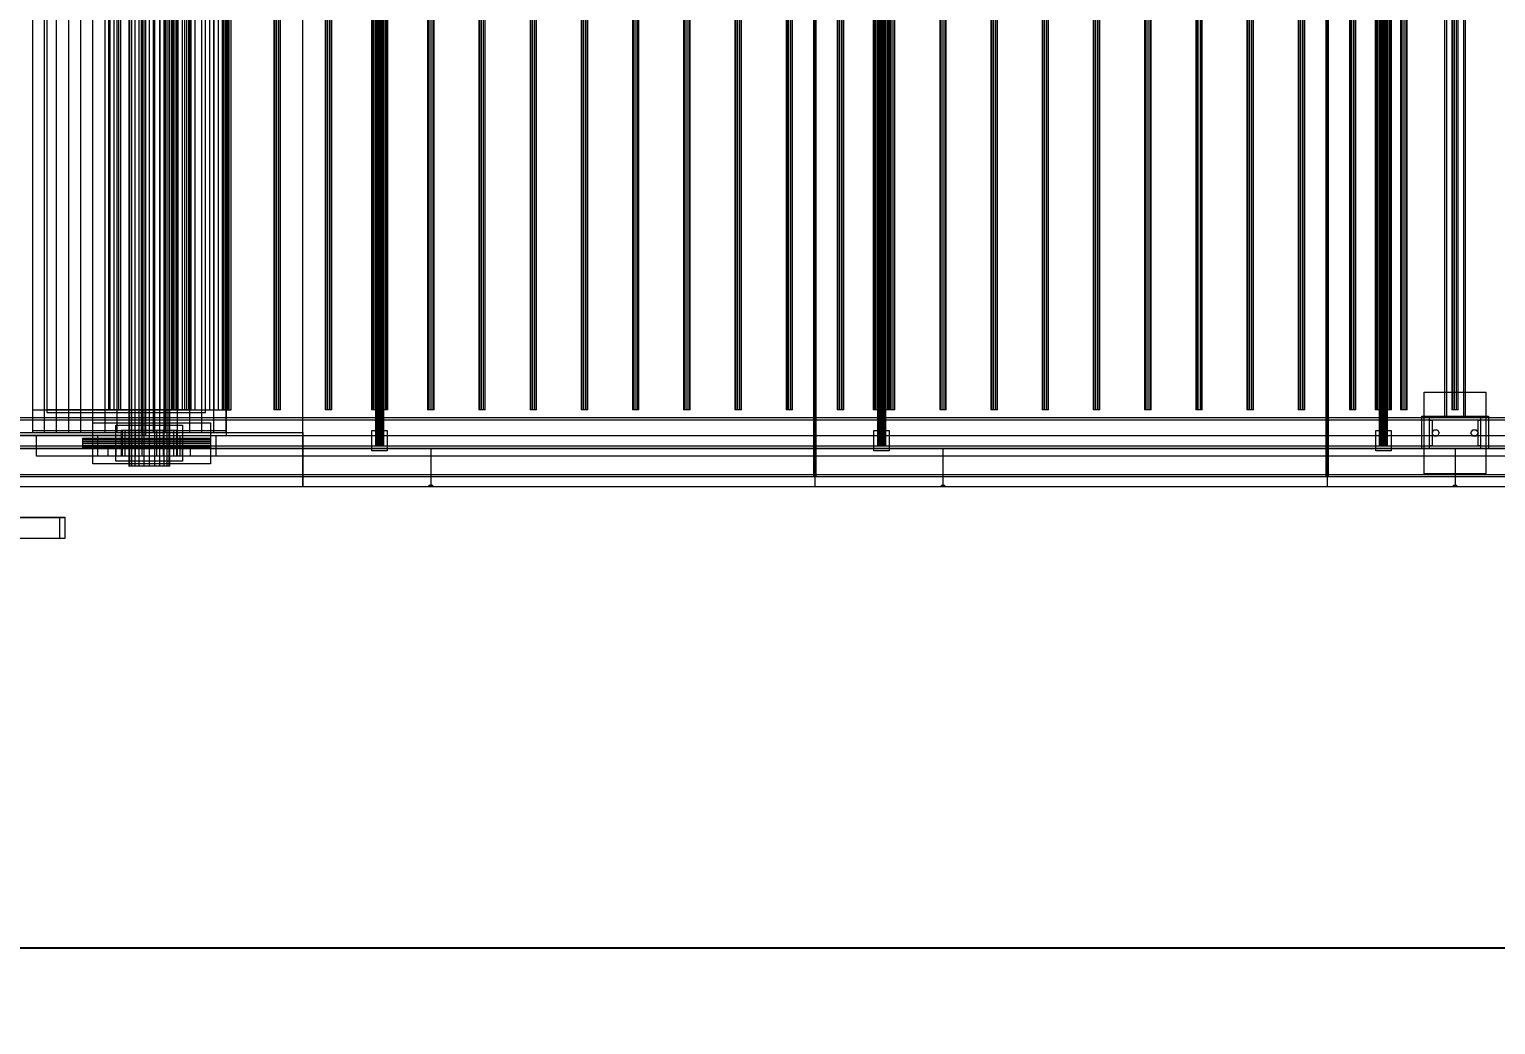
# Model space of a CAD drawing. Header units: millimetres. Extents: x -1970 to 59977, y -65068 to 6837.
# Drawn here: x 39055 to 41919, y -20450 to -18507 of the extents above; entities that cross this region are included whole.
import ezdxf

# ---------------------------------------------------------------- set-up
doc = ezdxf.new("R2010")
doc.units = ezdxf.units.MM
for name, color, linetype, lineweight in [('COTAS_O', 1, 'Continuous', 0), ('superior_C03', 7, 'Continuous', 0), ('superior_C03-dry', 7, 'Continuous', 0), ('superior_secador', 7, 'Continuous', 0)]:
    doc.layers.add(name, color=color, linetype=linetype, lineweight=lineweight)
doc.dimstyles.new('R19_100', dxfattribs={"dimtxt": 250, "dimasz": 150, "dimexe": 150, "dimexo": 80, "dimgap": 100, "dimtad": 1, "dimtih": 1, "dimtoh": 1, "dimdsep": 46, "dimcen": 0.09, "dimadec": 0, "dimazin": 0, "dimtfac": 1, "dimtdec": 4, "dimtofl": 0, "dimtmove": 0, "dimatfit": 3, "dimfxl": 1, "dimtolj": 1, "dimtzin": 0, "dimarcsym": 0})

# ---------------------------------------------------------------- blocks, each defined once
blk = doc.blocks.new('*D35')
at = {"layer": 'COTAS_O', "color": 0, "lineweight": -2, "transparency": 16777216}
for p, q in [((38839.3, -19480), (38839.3, -20450)), ((58839.3, -19480), (58839.3, -20450)), ((38989.3, -20300), (58689.3, -20300))]:
    blk.add_line(p, q, dxfattribs=at)
at = {"layer": 'COTAS_O', "color": 0, "transparency": 16777216}
for points in [[(38989.3, -20275), (38989.3, -20325), (38839.3, -20300)], [(58689.3, -20275), (58689.3, -20325), (58839.3, -20300)]]:
    blk.add_solid(points, dxfattribs=at)
at = {"layer": 'Defpoints', "color": 0, "transparency": 16777216}
for p in [(38839.3, -19400), (58839.3, -19400), (58839.3, -20300)]:
    blk.add_point(p, dxfattribs=at)

msp = doc.modelspace()

# ---------------------------------------------------------------- linework, layer by layer
at = {"layer": 'superior_C03'}
for p, q in [((39276.26, -19300), (39276.26, -16700)), ((39281.875, -16700), (39281.875, -19300)), ((38730.564, -19300), (39276.26, -19300)), ((39281.875, -19300), (38736.179, -19300)), ((39281.875, -19300), (39276.26, -19300)), ((39113.953, -19460), (39016.507, -19460)), ((39027.736, -19460), (39125.182, -19460)), ((39113.953, -19460), (39113.953, -19500)), ((39125.182, -19460), (39113.953, -19460)), ((39125.182, -19500), (39125.182, -19460)), ((39016.507, -19500), (39113.953, -19500)), ((39027.736, -19500), (39125.182, -19500)), ((39113.953, -19500), (39125.182, -19500))]:
    msp.add_line(p, q, dxfattribs=at)
at = {"layer": 'superior_C03-dry'}
for p, q in [((39061.253, -16710), (39061.253, -19290)), ((39084.878, -19290), (39084.878, -16710)), ((39108.503, -19290), (39108.503, -16710)), ((39132.128, -19290), (39132.128, -16710)), ((39155.753, -19290), (39155.753, -16710)), ((39179.378, -19290), (39179.378, -16710)), ((39203.003, -19290), (39203.003, -16710)), ((39226.628, -19290), (39226.628, -16710)), ((39250.253, -19290), (39250.253, -16710)), ((39273.878, -19290), (39273.878, -16710)), ((39297.503, -19290), (39297.503, -16710)), ((39321.128, -19290), (39321.128, -16710)), ((39344.753, -19290), (39344.753, -16710)), ((39368.378, -19290), (39368.378, -16710)), ((39392.003, -19290), (39392.003, -16710)), ((39415.628, -19290), (39415.628, -16710)), ((39439.253, -19290), (39439.253, -16710)), ((39061.253, -16750), (39061.253, -19250)), ((39084.878, -19250), (39084.878, -16750)), ((39108.503, -19250), (39108.503, -16750)), ((39132.128, -19250), (39132.128, -16750)), ((39155.753, -19250), (39155.753, -16750)), ((39179.378, -19250), (39179.378, -16750)), ((39203.003, -19250), (39203.003, -16750)), ((39226.628, -19250), (39226.628, -16750)), ((39250.253, -19250), (39250.253, -16750)), ((39273.878, -19250), (39273.878, -16750)), ((39297.503, -19250), (39297.503, -16750)), ((39321.128, -19250), (39321.128, -16750)), ((39344.753, -19250), (39344.753, -16750)), ((39368.378, -19250), (39368.378, -16750)), ((39392.003, -19250), (39392.003, -16750)), ((39415.628, -19250), (39415.628, -16750)), ((39439.253, -19250), (39439.253, -16750)), ((39061.253, -19250), (39084.878, -19250)), ((39084.878, -19250), (39108.503, -19250)), ((39108.503, -19250), (39132.128, -19250)), ((39132.128, -19250), (39155.753, -19250)), ((39155.753, -19250), (39179.378, -19250)), ((39179.378, -19250), (39203.003, -19250)), ((39203.003, -19250), (39226.628, -19250)), ((39226.628, -19250), (39250.253, -19250)), ((39250.253, -19250), (39273.878, -19250)), ((39273.878, -19250), (39297.503, -19250)), ((39297.503, -19250), (39321.128, -19250)), ((39321.128, -19250), (39344.753, -19250)), ((39344.753, -19250), (39368.378, -19250)), ((39368.378, -19250), (39392.003, -19250)), ((39392.003, -19250), (39415.628, -19250)), ((39415.628, -19250), (39439.253, -19250)), ((39061.253, -19290), (39084.878, -19290)), ((39061.253, -19290), (39061.253, -19294)), ((39061.253, -19294), (39084.878, -19294)), ((39084.878, -19294), (39084.878, -19290)), ((39084.878, -19290), (39108.503, -19290)), ((39084.878, -19294), (39108.503, -19294)), ((39108.503, -19294), (39108.503, -19290)), ((39108.503, -19290), (39132.128, -19290)), ((39108.503, -19294), (39132.128, -19294)), ((39132.128, -19294), (39132.128, -19290)), ((39132.128, -19290), (39155.753, -19290)), ((39132.128, -19294), (39155.753, -19294)), ((39155.753, -19294), (39155.753, -19290)), ((39155.753, -19290), (39179.378, -19290)), ((39155.753, -19294), (39179.378, -19294)), ((39179.378, -19294), (39179.378, -19290)), ((39179.378, -19290), (39203.003, -19290)), ((39179.378, -19294), (39203.003, -19294)), ((39203.003, -19294), (39203.003, -19290)), ((39203.003, -19290), (39226.628, -19290)), ((39203.003, -19294), (39226.628, -19294)), ((39226.628, -19294), (39226.628, -19290)), ((39226.628, -19290), (39250.253, -19290)), ((39226.628, -19294), (39250.253, -19294)), ((39250.253, -19294), (39250.253, -19290)), ((39250.253, -19290), (39273.878, -19290)), ((39250.253, -19294), (39273.878, -19294)), ((39273.878, -19294), (39273.878, -19290)), ((39273.878, -19290), (39297.503, -19290)), ((39273.878, -19294), (39297.503, -19294)), ((39297.503, -19294), (39297.503, -19290)), ((39297.503, -19290), (39321.128, -19290)), ((39297.503, -19294), (39321.128, -19294)), ((39321.128, -19294), (39321.128, -19290)), ((39321.128, -19290), (39344.753, -19290)), ((39321.128, -19294), (39344.753, -19294)), ((39344.753, -19294), (39344.753, -19290)), ((39344.753, -19290), (39368.378, -19290)), ((39344.753, -19294), (39368.378, -19294)), ((39368.378, -19294), (39368.378, -19290)), ((39368.378, -19290), (39392.003, -19290)), ((39368.378, -19294), (39392.003, -19294)), ((39392.003, -19294), (39392.003, -19290)), ((39392.003, -19290), (39415.628, -19290)), ((39392.003, -19294), (39415.628, -19294)), ((39415.628, -19294), (39415.628, -19290)), ((39415.628, -19290), (39439.253, -19290)), ((39415.628, -19294), (39439.253, -19294)), ((39439.253, -19294), (39439.253, -19290))]:
    msp.add_line(p, q, dxfattribs=at)
at = {"layer": 'superior_secador'}
for p, q in [((39589.253, -19400), (39589.253, -16600)), ((40589.253, -16600), (40589.253, -19400)), ((41589.253, -16600), (41589.253, -19400)), ((40587.253, -19380), (40587.253, -16620)), ((40591.253, -16620), (40591.253, -19380)), ((41587.253, -19380), (41587.253, -16620)), ((41591.253, -16620), (41591.253, -19380)), ((39249.253, -16640), (39249.253, -19360)), ((39250.616, -16640), (39250.616, -19360)), ((39254.612, -16640), (39254.612, -19360)), ((39260.969, -16640), (39260.969, -19360)), ((39269.253, -16640), (39269.253, -19360)), ((39278.9, -16640), (39278.9, -19360)), ((39289.253, -16640), (39289.253, -19360)), ((39299.606, -16640), (39299.606, -19360)), ((39309.253, -16640), (39309.253, -19360)), ((39317.537, -16640), (39317.537, -19360)), ((39323.894, -16640), (39323.894, -19360)), ((39327.89, -16640), (39327.89, -19360)), ((39329.253, -19360), (39329.253, -16640)), ((39731.253, -16680), (39731.253, -19320)), ((39731.526, -16680), (39731.526, -19320)), ((39732.325, -16680), (39732.325, -19320)), ((39733.596, -16680), (39733.596, -19320)), ((39735.253, -16680), (39735.253, -19320)), ((39737.182, -16680), (39737.182, -19320)), ((39739.253, -16680), (39739.253, -19320)), ((39741.324, -16680), (39741.324, -19320)), ((39743.253, -16680), (39743.253, -19320)), ((39744.91, -16680), (39744.91, -19320)), ((39746.181, -16680), (39746.181, -19320)), ((39746.98, -16680), (39746.98, -19320)), ((39747.253, -19320), (39747.253, -16680)), ((40711.253, -16680), (40711.253, -19320)), ((40711.526, -16680), (40711.526, -19320)), ((40712.325, -16680), (40712.325, -19320)), ((40713.596, -16680), (40713.596, -19320)), ((40715.253, -16680), (40715.253, -19320)), ((40717.182, -16680), (40717.182, -19320)), ((40719.253, -16680), (40719.253, -19320)), ((40721.324, -16680), (40721.324, -19320)), ((40723.253, -16680), (40723.253, -19320)), ((40724.91, -16680), (40724.91, -19320)), ((40726.181, -16680), (40726.181, -19320)), ((40726.98, -16680), (40726.98, -19320)), ((40727.253, -19320), (40727.253, -16680)), ((41691.253, -16680), (41691.253, -19320)), ((41691.526, -16680), (41691.526, -19320)), ((41692.325, -16680), (41692.325, -19320)), ((41693.596, -16680), (41693.596, -19320)), ((41695.253, -16680), (41695.253, -19320)), ((41697.182, -16680), (41697.182, -19320)), ((41699.253, -16680), (41699.253, -19320)), ((41701.324, -16680), (41701.324, -19320)), ((41703.253, -16680), (41703.253, -19320)), ((41704.91, -16680), (41704.91, -19320)), ((41706.181, -16680), (41706.181, -19320)), ((41706.98, -16680), (41706.98, -19320)), ((41707.253, -19320), (41707.253, -16680)), ((39439.253, -16700), (39439.253, -19300)), ((39589.253, -19300), (39589.253, -16700)), ((39089.253, -16750), (39089.253, -19250)), ((39209.753, -16750), (39209.753, -19250)), ((39212.462, -16750), (39212.462, -19250)), ((39220.404, -16750), (39220.404, -19250)), ((39229.253, -16750), (39229.253, -19250)), ((39233.038, -16750), (39233.038, -19250)), ((39249.503, -16750), (39249.503, -19250)), ((39268.677, -16750), (39268.677, -19250)), ((39289.253, -16750), (39289.253, -19250)), ((39309.829, -16750), (39309.829, -19250)), ((39329.003, -16750), (39329.003, -19250)), ((39329.253, -19250), (39329.253, -16750)), ((39332.903, -16750), (39332.903, -19250)), ((39334.116, -16750), (39334.116, -19250)), ((39337.291, -16750), (39337.291, -19250)), ((39337.586, -19250), (39337.586, -16750)), ((39341.215, -16750), (39341.215, -19250)), ((39344.39, -16750), (39344.39, -19250)), ((39345.468, -16750), (39345.468, -19250)), ((39345.603, -19250), (39345.603, -16750)), ((39345.92, -19250), (39345.92, -16750)), ((39354.253, -19250), (39354.253, -16750)), ((39358.102, -16750), (39358.102, -19250)), ((39362.586, -19250), (39362.586, -16750)), ((39366.044, -16750), (39366.044, -19250)), ((39368.753, -19250), (39368.753, -16750)), ((39370.92, -19250), (39370.92, -16750)), ((39379.253, -19250), (39379.253, -16750)), ((39399.253, -19250), (39399.253, -16750)), ((39407.586, -19250), (39407.586, -16750)), ((39415.92, -19250), (39415.92, -16750)), ((39424.253, -19250), (39424.253, -16750)), ((39432.586, -19250), (39432.586, -16750)), ((39432.903, -16750), (39432.903, -19250)), ((39434.116, -16750), (39434.116, -19250)), ((39437.291, -16750), (39437.291, -19250)), ((39440.92, -19250), (39440.92, -16750)), ((39441.215, -16750), (39441.215, -19250)), ((39444.39, -16750), (39444.39, -19250)), ((39445.603, -19250), (39445.603, -16750)), ((39449.253, -19250), (39449.253, -16750)), ((39532.903, -16750), (39532.903, -19250)), ((39534.116, -16750), (39534.116, -19250)), ((39537.291, -16750), (39537.291, -19250)), ((39541.215, -16750), (39541.215, -19250)), ((39544.39, -16750), (39544.39, -19250)), ((39545.603, -19250), (39545.603, -16750)), ((39632.903, -16750), (39632.903, -19250)), ((39634.116, -16750), (39634.116, -19250)), ((39637.291, -16750), (39637.291, -19250)), ((39641.215, -16750), (39641.215, -19250)), ((39644.39, -16750), (39644.39, -19250)), ((39645.603, -19250), (39645.603, -16750)), ((39723.253, -16750), (39723.253, -19250)), ((39723.798, -16750), (39723.798, -19250)), ((39725.397, -16750), (39725.397, -19250)), ((39727.939, -16750), (39727.939, -19250)), ((39731.253, -16750), (39731.253, -19250)), ((39732.903, -16750), (39732.903, -19250)), ((39734.116, -16750), (39734.116, -19250)), ((39735.112, -16750), (39735.112, -19250)), ((39737.291, -16750), (39737.291, -19250)), ((39739.253, -16750), (39739.253, -19250)), ((39741.215, -16750), (39741.215, -19250)), ((39743.394, -16750), (39743.394, -19250)), ((39744.39, -16750), (39744.39, -19250)), ((39745.603, -19250), (39745.603, -16750)), ((39747.253, -16750), (39747.253, -19250)), ((39750.567, -16750), (39750.567, -19250)), ((39753.109, -16750), (39753.109, -19250)), ((39754.708, -16750), (39754.708, -19250)), ((39755.253, -19250), (39755.253, -16750)), ((39832.903, -16750), (39832.903, -19250)), ((39834.116, -16750), (39834.116, -19250)), ((39837.291, -16750), (39837.291, -19250)), ((39841.215, -16750), (39841.215, -19250)), ((39844.39, -16750), (39844.39, -19250)), ((39845.603, -19250), (39845.603, -16750)), ((39932.903, -16750), (39932.903, -19250)), ((39934.116, -16750), (39934.116, -19250)), ((39937.291, -16750), (39937.291, -19250)), ((39941.215, -16750), (39941.215, -19250)), ((39944.39, -16750), (39944.39, -19250)), ((39945.603, -19250), (39945.603, -16750)), ((40032.903, -16750), (40032.903, -19250)), ((40034.116, -16750), (40034.116, -19250)), ((40037.291, -16750), (40037.291, -19250)), ((40041.215, -16750), (40041.215, -19250)), ((40044.39, -16750), (40044.39, -19250)), ((40045.603, -19250), (40045.603, -16750)), ((40132.903, -16750), (40132.903, -19250)), ((40134.116, -16750), (40134.116, -19250)), ((40137.291, -16750), (40137.291, -19250)), ((40141.215, -16750), (40141.215, -19250)), ((40144.39, -16750), (40144.39, -19250)), ((40145.603, -19250), (40145.603, -16750)), ((40232.903, -16750), (40232.903, -19250)), ((40234.116, -16750), (40234.116, -19250)), ((40237.291, -16750), (40237.291, -19250)), ((40241.215, -16750), (40241.215, -19250)), ((40244.39, -16750), (40244.39, -19250)), ((40245.603, -19250), (40245.603, -16750)), ((40332.903, -16750), (40332.903, -19250)), ((40334.116, -16750), (40334.116, -19250)), ((40337.291, -16750), (40337.291, -19250)), ((40341.215, -16750), (40341.215, -19250)), ((40344.39, -16750), (40344.39, -19250)), ((40345.603, -19250), (40345.603, -16750)), ((40432.903, -16750), (40432.903, -19250)), ((40434.116, -16750), (40434.116, -19250)), ((40437.291, -16750), (40437.291, -19250)), ((40441.215, -16750), (40441.215, -19250)), ((40444.39, -16750), (40444.39, -19250)), ((40445.603, -19250), (40445.603, -16750)), ((40532.903, -16750), (40532.903, -19250)), ((40534.116, -16750), (40534.116, -19250)), ((40537.291, -16750), (40537.291, -19250)), ((40541.215, -16750), (40541.215, -19250)), ((40544.39, -16750), (40544.39, -19250)), ((40545.603, -19250), (40545.603, -16750)), ((40632.903, -16750), (40632.903, -19250)), ((40634.116, -16750), (40634.116, -19250)), ((40637.291, -16750), (40637.291, -19250)), ((40641.215, -16750), (40641.215, -19250)), ((40644.39, -16750), (40644.39, -19250)), ((40645.603, -19250), (40645.603, -16750)), ((40703.253, -16750), (40703.253, -19250)), ((40703.798, -16750), (40703.798, -19250)), ((40705.397, -16750), (40705.397, -19250)), ((40707.939, -16750), (40707.939, -19250)), ((40711.253, -16750), (40711.253, -19250)), ((40715.112, -16750), (40715.112, -19250)), ((40719.253, -16750), (40719.253, -19250)), ((40723.394, -16750), (40723.394, -19250)), ((40727.253, -16750), (40727.253, -19250)), ((40730.567, -16750), (40730.567, -19250)), ((40732.903, -16750), (40732.903, -19250)), ((40733.109, -16750), (40733.109, -19250)), ((40734.116, -16750), (40734.116, -19250)), ((40734.708, -16750), (40734.708, -19250)), ((40735.253, -19250), (40735.253, -16750)), ((40737.291, -16750), (40737.291, -19250)), ((40741.215, -16750), (40741.215, -19250)), ((40744.39, -16750), (40744.39, -19250)), ((40745.603, -19250), (40745.603, -16750)), ((40832.903, -16750), (40832.903, -19250)), ((40834.116, -16750), (40834.116, -19250)), ((40837.291, -16750), (40837.291, -19250)), ((40841.215, -16750), (40841.215, -19250)), ((40844.39, -16750), (40844.39, -19250)), ((40845.603, -19250), (40845.603, -16750)), ((40932.903, -16750), (40932.903, -19250)), ((40934.116, -16750), (40934.116, -19250)), ((40937.291, -16750), (40937.291, -19250)), ((40941.215, -16750), (40941.215, -19250)), ((40944.39, -16750), (40944.39, -19250)), ((40945.603, -19250), (40945.603, -16750)), ((41032.903, -16750), (41032.903, -19250)), ((41034.116, -16750), (41034.116, -19250)), ((41037.291, -16750), (41037.291, -19250)), ((41041.215, -16750), (41041.215, -19250)), ((41044.39, -16750), (41044.39, -19250)), ((41045.603, -19250), (41045.603, -16750)), ((41132.903, -16750), (41132.903, -19250)), ((41134.116, -16750), (41134.116, -19250)), ((41137.291, -16750), (41137.291, -19250)), ((41141.215, -16750), (41141.215, -19250)), ((41144.39, -16750), (41144.39, -19250)), ((41145.603, -19250), (41145.603, -16750)), ((41232.903, -16750), (41232.903, -19250)), ((41234.116, -16750), (41234.116, -19250)), ((41237.291, -16750), (41237.291, -19250)), ((41241.215, -16750), (41241.215, -19250)), ((41244.39, -16750), (41244.39, -19250)), ((41245.603, -19250), (41245.603, -16750)), ((41332.903, -16750), (41332.903, -19250)), ((41334.116, -16750), (41334.116, -19250)), ((41337.291, -16750), (41337.291, -19250)), ((41341.215, -16750), (41341.215, -19250)), ((41344.39, -16750), (41344.39, -19250)), ((41345.603, -19250), (41345.603, -16750)), ((41432.903, -16750), (41432.903, -19250)), ((41434.116, -16750), (41434.116, -19250)), ((41437.291, -16750), (41437.291, -19250)), ((41441.215, -16750), (41441.215, -19250)), ((41444.39, -16750), (41444.39, -19250)), ((41445.603, -19250), (41445.603, -16750)), ((41532.903, -16750), (41532.903, -19250)), ((41534.116, -16750), (41534.116, -19250)), ((41537.291, -16750), (41537.291, -19250)), ((41541.215, -16750), (41541.215, -19250)), ((41544.39, -16750), (41544.39, -19250)), ((41545.603, -19250), (41545.603, -16750)), ((41632.903, -16750), (41632.903, -19250)), ((41634.116, -16750), (41634.116, -19250)), ((41637.291, -16750), (41637.291, -19250)), ((41641.215, -16750), (41641.215, -19250)), ((41644.39, -16750), (41644.39, -19250)), ((41645.603, -19250), (41645.603, -16750)), ((41683.253, -16750), (41683.253, -19250)), ((41683.798, -16750), (41683.798, -19250)), ((41685.397, -16750), (41685.397, -19250)), ((41687.939, -16750), (41687.939, -19250)), ((41691.253, -16750), (41691.253, -19250)), ((41695.112, -16750), (41695.112, -19250)), ((41699.253, -16750), (41699.253, -19250)), ((41703.394, -16750), (41703.394, -19250)), ((41707.253, -16750), (41707.253, -19250)), ((41710.567, -16750), (41710.567, -19250)), ((41713.109, -16750), (41713.109, -19250)), ((41714.708, -16750), (41714.708, -19250)), ((41715.253, -19250), (41715.253, -16750)), ((41732.903, -16750), (41732.903, -19250)), ((41734.116, -16750), (41734.116, -19250)), ((41737.291, -16750), (41737.291, -19250)), ((41741.215, -16750), (41741.215, -19250)), ((41744.39, -16750), (41744.39, -19250)), ((41745.603, -19250), (41745.603, -16750)), ((41819.253, -19265), (41819.253, -16735)), ((41822.253, -16735), (41822.253, -19265)), ((41832.903, -16750), (41832.903, -19250)), ((41834.116, -16750), (41834.116, -19250)), ((41837.291, -16750), (41837.291, -19250)), ((41841.215, -16750), (41841.215, -19250)), ((41844.39, -16750), (41844.39, -19250)), ((41845.603, -19250), (41845.603, -16750)), ((41856.253, -19265), (41856.253, -16735)), ((41859.253, -16735), (41859.253, -19265)), ((41779.253, -19375), (41779.253, -19215)), ((41779.253, -19215), (41899.253, -19215)), ((41899.253, -19215), (41899.253, -19375)), ((38839.253, -19265), (58839.253, -19265)), ((58839.253, -19270), (38839.253, -19270)), ((39089.253, -19250), (39329.253, -19250)), ((39089.253, -19250), (39089.253, -19255)), ((39229.253, -19250), (39089.253, -19250)), ((39089.253, -19250), (39399.253, -19250)), ((39089.253, -19255), (39329.253, -19255)), ((39089.253, -19255), (39399.253, -19255)), ((39212.462, -19250), (39209.753, -19250)), ((39220.404, -19250), (39212.462, -19250)), ((39233.038, -19250), (39220.404, -19250)), ((39249.503, -19250), (39233.038, -19250)), ((39268.677, -19250), (39249.503, -19250)), ((39289.253, -19250), (39268.677, -19250)), ((39309.829, -19250), (39289.253, -19250)), ((39329.003, -19250), (39309.829, -19250)), ((39345.468, -19250), (39329.003, -19250)), ((39329.253, -19255), (39329.253, -19250)), ((39329.253, -19250), (39337.586, -19250)), ((39334.116, -19250), (39332.903, -19250)), ((39337.291, -19250), (39334.116, -19250)), ((39341.215, -19250), (39337.291, -19250)), ((39337.586, -19250), (39345.92, -19250)), ((39344.39, -19250), (39341.215, -19250)), ((39345.603, -19250), (39344.39, -19250)), ((39358.102, -19250), (39345.468, -19250)), ((39345.92, -19250), (39354.253, -19250)), ((39354.253, -19250), (39362.586, -19250)), ((39366.044, -19250), (39358.102, -19250)), ((39362.586, -19250), (39370.92, -19250)), ((39368.753, -19250), (39366.044, -19250)), ((39370.92, -19250), (39379.253, -19250)), ((39399.253, -19255), (39399.253, -19250)), ((39399.253, -19250), (39407.586, -19250)), ((39407.586, -19250), (39415.92, -19250)), ((39415.92, -19250), (39424.253, -19250)), ((39424.253, -19250), (39432.586, -19250)), ((39432.586, -19250), (39440.92, -19250)), ((39434.116, -19250), (39432.903, -19250)), ((39437.291, -19250), (39434.116, -19250)), ((39441.215, -19250), (39437.291, -19250)), ((39440.92, -19250), (39449.253, -19250)), ((39444.39, -19250), (39441.215, -19250)), ((39445.603, -19250), (39444.39, -19250)), ((39534.116, -19250), (39532.903, -19250)), ((39537.291, -19250), (39534.116, -19250)), ((39541.215, -19250), (39537.291, -19250)), ((39544.39, -19250), (39541.215, -19250)), ((39545.603, -19250), (39544.39, -19250)), ((39634.116, -19250), (39632.903, -19250)), ((39637.291, -19250), (39634.116, -19250)), ((39641.215, -19250), (39637.291, -19250)), ((39644.39, -19250), (39641.215, -19250)), ((39645.603, -19250), (39644.39, -19250)), ((39723.798, -19250), (39723.253, -19250)), ((39725.397, -19250), (39723.798, -19250)), ((39727.939, -19250), (39725.397, -19250)), ((39731.253, -19250), (39727.939, -19250)), ((39735.112, -19250), (39731.253, -19250)), ((39734.116, -19250), (39732.903, -19250)), ((39737.291, -19250), (39734.116, -19250)), ((39739.253, -19250), (39735.112, -19250)), ((39741.215, -19250), (39737.291, -19250)), ((39743.394, -19250), (39739.253, -19250)), ((39744.39, -19250), (39741.215, -19250)), ((39747.253, -19250), (39743.394, -19250)), ((39745.603, -19250), (39744.39, -19250)), ((39750.567, -19250), (39747.253, -19250)), ((39753.109, -19250), (39750.567, -19250)), ((39754.708, -19250), (39753.109, -19250)), ((39755.253, -19250), (39754.708, -19250)), ((39834.116, -19250), (39832.903, -19250)), ((39837.291, -19250), (39834.116, -19250)), ((39841.215, -19250), (39837.291, -19250)), ((39844.39, -19250), (39841.215, -19250)), ((39845.603, -19250), (39844.39, -19250)), ((39934.116, -19250), (39932.903, -19250)), ((39937.291, -19250), (39934.116, -19250)), ((39941.215, -19250), (39937.291, -19250)), ((39944.39, -19250), (39941.215, -19250)), ((39945.603, -19250), (39944.39, -19250)), ((40034.116, -19250), (40032.903, -19250)), ((40037.291, -19250), (40034.116, -19250)), ((40041.215, -19250), (40037.291, -19250)), ((40044.39, -19250), (40041.215, -19250)), ((40045.603, -19250), (40044.39, -19250)), ((40134.116, -19250), (40132.903, -19250)), ((40137.291, -19250), (40134.116, -19250)), ((40141.215, -19250), (40137.291, -19250)), ((40144.39, -19250), (40141.215, -19250)), ((40145.603, -19250), (40144.39, -19250)), ((40234.116, -19250), (40232.903, -19250)), ((40237.291, -19250), (40234.116, -19250)), ((40241.215, -19250), (40237.291, -19250)), ((40244.39, -19250), (40241.215, -19250)), ((40245.603, -19250), (40244.39, -19250)), ((40334.116, -19250), (40332.903, -19250)), ((40337.291, -19250), (40334.116, -19250)), ((40341.215, -19250), (40337.291, -19250)), ((40344.39, -19250), (40341.215, -19250)), ((40345.603, -19250), (40344.39, -19250)), ((40434.116, -19250), (40432.903, -19250)), ((40437.291, -19250), (40434.116, -19250)), ((40441.215, -19250), (40437.291, -19250)), ((40444.39, -19250), (40441.215, -19250)), ((40445.603, -19250), (40444.39, -19250)), ((40534.116, -19250), (40532.903, -19250)), ((40537.291, -19250), (40534.116, -19250)), ((40541.215, -19250), (40537.291, -19250)), ((40544.39, -19250), (40541.215, -19250)), ((40545.603, -19250), (40544.39, -19250)), ((40634.116, -19250), (40632.903, -19250)), ((40637.291, -19250), (40634.116, -19250)), ((40641.215, -19250), (40637.291, -19250)), ((40644.39, -19250), (40641.215, -19250)), ((40645.603, -19250), (40644.39, -19250)), ((40703.798, -19250), (40703.253, -19250)), ((40705.397, -19250), (40703.798, -19250)), ((40707.939, -19250), (40705.397, -19250)), ((40711.253, -19250), (40707.939, -19250)), ((40715.112, -19250), (40711.253, -19250)), ((40719.253, -19250), (40715.112, -19250)), ((40723.394, -19250), (40719.253, -19250)), ((40727.253, -19250), (40723.394, -19250)), ((40730.567, -19250), (40727.253, -19250)), ((40733.109, -19250), (40730.567, -19250)), ((40734.116, -19250), (40732.903, -19250)), ((40734.708, -19250), (40733.109, -19250)), ((40737.291, -19250), (40734.116, -19250)), ((40735.253, -19250), (40734.708, -19250)), ((40741.215, -19250), (40737.291, -19250)), ((40744.39, -19250), (40741.215, -19250)), ((40745.603, -19250), (40744.39, -19250)), ((40834.116, -19250), (40832.903, -19250)), ((40837.291, -19250), (40834.116, -19250)), ((40841.215, -19250), (40837.291, -19250)), ((40844.39, -19250), (40841.215, -19250)), ((40845.603, -19250), (40844.39, -19250)), ((40934.116, -19250), (40932.903, -19250)), ((40937.291, -19250), (40934.116, -19250)), ((40941.215, -19250), (40937.291, -19250)), ((40944.39, -19250), (40941.215, -19250)), ((40945.603, -19250), (40944.39, -19250)), ((41034.116, -19250), (41032.903, -19250)), ((41037.291, -19250), (41034.116, -19250)), ((41041.215, -19250), (41037.291, -19250)), ((41044.39, -19250), (41041.215, -19250)), ((41045.603, -19250), (41044.39, -19250)), ((41134.116, -19250), (41132.903, -19250)), ((41137.291, -19250), (41134.116, -19250)), ((41141.215, -19250), (41137.291, -19250)), ((41144.39, -19250), (41141.215, -19250)), ((41145.603, -19250), (41144.39, -19250)), ((41234.116, -19250), (41232.903, -19250)), ((41237.291, -19250), (41234.116, -19250)), ((41241.215, -19250), (41237.291, -19250)), ((41244.39, -19250), (41241.215, -19250)), ((41245.603, -19250), (41244.39, -19250)), ((41334.116, -19250), (41332.903, -19250)), ((41337.291, -19250), (41334.116, -19250)), ((41341.215, -19250), (41337.291, -19250)), ((41344.39, -19250), (41341.215, -19250)), ((41345.603, -19250), (41344.39, -19250)), ((41434.116, -19250), (41432.903, -19250)), ((41437.291, -19250), (41434.116, -19250)), ((41441.215, -19250), (41437.291, -19250)), ((41444.39, -19250), (41441.215, -19250)), ((41445.603, -19250), (41444.39, -19250)), ((41534.116, -19250), (41532.903, -19250)), ((41537.291, -19250), (41534.116, -19250)), ((41541.215, -19250), (41537.291, -19250)), ((41544.39, -19250), (41541.215, -19250)), ((41545.603, -19250), (41544.39, -19250)), ((41634.116, -19250), (41632.903, -19250)), ((41637.291, -19250), (41634.116, -19250)), ((41641.215, -19250), (41637.291, -19250)), ((41644.39, -19250), (41641.215, -19250)), ((41645.603, -19250), (41644.39, -19250)), ((41683.798, -19250), (41683.253, -19250)), ((41685.397, -19250), (41683.798, -19250)), ((41687.939, -19250), (41685.397, -19250)), ((41691.253, -19250), (41687.939, -19250)), ((41695.112, -19250), (41691.253, -19250)), ((41699.253, -19250), (41695.112, -19250)), ((41703.394, -19250), (41699.253, -19250)), ((41707.253, -19250), (41703.394, -19250)), ((41710.567, -19250), (41707.253, -19250)), ((41713.109, -19250), (41710.567, -19250)), ((41714.708, -19250), (41713.109, -19250)), ((41715.253, -19250), (41714.708, -19250)), ((41734.116, -19250), (41732.903, -19250)), ((41737.291, -19250), (41734.116, -19250)), ((41741.215, -19250), (41737.291, -19250)), ((41744.39, -19250), (41741.215, -19250)), ((41745.603, -19250), (41744.39, -19250)), ((41774.253, -19325), (41774.253, -19262)), ((41774.253, -19262), (41904.253, -19262)), ((41789.253, -19270), (41789.253, -19265)), ((41789.253, -19265), (41889.253, -19265)), ((41889.253, -19270), (41789.253, -19270)), ((41789.253, -19320), (41789.253, -19270)), ((41789.253, -19270), (41794.253, -19270)), ((41794.253, -19270), (41794.253, -19320)), ((41859.253, -19265), (41819.253, -19265)), ((41822.253, -19265), (41819.253, -19265)), ((41834.116, -19250), (41832.903, -19250)), ((41837.291, -19250), (41834.116, -19250)), ((41841.215, -19250), (41837.291, -19250)), ((41844.39, -19250), (41841.215, -19250)), ((41845.603, -19250), (41844.39, -19250)), ((41859.253, -19265), (41856.253, -19265)), ((41884.253, -19320), (41884.253, -19270)), ((41884.253, -19270), (41889.253, -19270)), ((41889.253, -19265), (41889.253, -19270)), ((41889.253, -19270), (41889.253, -19320)), ((41904.253, -19262), (41904.253, -19325)), ((38839.253, -19294), (39589.253, -19294)), ((39179.253, -19355), (39179.253, -19275)), ((39179.253, -19275), (39409.253, -19275)), ((39224.253, -19350), (39224.253, -19280)), ((39224.253, -19280), (39354.253, -19280)), ((39236.127, -19290), (39234.253, -19290)), ((39234.253, -19290), (39234.253, -19340)), ((39241.622, -19290), (39236.127, -19290)), ((39236.127, -19290), (39236.127, -19340)), ((39250.362, -19290), (39241.622, -19290)), ((39241.622, -19290), (39241.622, -19340)), ((39261.753, -19290), (39250.362, -19290)), ((39250.362, -19290), (39250.362, -19340)), ((39275.018, -19290), (39261.753, -19290)), ((39261.753, -19290), (39261.753, -19340)), ((39289.253, -19290), (39275.018, -19290)), ((39275.018, -19290), (39275.018, -19340)), ((39303.488, -19290), (39289.253, -19290)), ((39289.253, -19290), (39289.253, -19340)), ((39316.753, -19290), (39303.488, -19290)), ((39303.488, -19290), (39303.488, -19340)), ((39328.144, -19290), (39316.753, -19290)), ((39316.753, -19290), (39316.753, -19340)), ((39336.884, -19290), (39328.144, -19290)), ((39328.144, -19290), (39328.144, -19340)), ((39342.379, -19290), (39336.884, -19290)), ((39336.884, -19290), (39336.884, -19340)), ((39342.379, -19290), (39344.253, -19290)), ((39342.379, -19290), (39342.379, -19340)), ((39344.253, -19340), (39344.253, -19290)), ((39354.253, -19280), (39354.253, -19350)), ((39409.253, -19275), (39409.253, -19355)), ((39589.253, -19294), (39589.253, -19400)), ((39724.253, -19330), (39724.253, -19290)), ((39724.253, -19290), (39754.253, -19290)), ((39754.253, -19290), (39754.253, -19330)), ((40704.253, -19330), (40704.253, -19290)), ((40704.253, -19290), (40734.253, -19290)), ((40734.253, -19290), (40734.253, -19330)), ((41684.253, -19330), (41684.253, -19290)), ((41684.253, -19290), (41714.253, -19290)), ((41714.253, -19290), (41714.253, -19330)), ((41794.253, -19295), (41797.753, -19288.938)), ((41797.753, -19301.062), (41794.253, -19295)), ((41797.753, -19288.938), (41804.753, -19288.938)), ((41804.753, -19288.938), (41808.253, -19295)), ((41808.253, -19295), (41804.753, -19301.062)), ((41870.253, -19295), (41873.753, -19288.938)), ((41873.753, -19301.062), (41870.253, -19295)), ((41873.753, -19288.938), (41880.753, -19288.938)), ((41880.753, -19288.938), (41884.253, -19295)), ((41884.253, -19295), (41880.753, -19301.062)), ((38839.253, -19320), (58839.253, -19320)), ((38839.253, -19325), (39839.253, -19325)), ((58839.253, -19325), (38839.253, -19325)), ((39069.253, -19340), (39069.253, -19300)), ((39069.253, -19300), (39349.253, -19300)), ((39069.253, -19300), (39419.253, -19300)), ((39159.253, -19306.685), (39159.253, -19306)), ((39409.253, -19306), (39159.253, -19306)), ((39159.253, -19306.685), (39159.253, -19308.636)), ((39159.253, -19306.685), (39409.253, -19306.685)), ((39159.253, -19308.636), (39159.253, -19311.556)), ((39159.253, -19308.636), (39409.253, -19308.636)), ((39159.253, -19311.556), (39159.253, -19315)), ((39159.253, -19311.556), (39409.253, -19311.556)), ((39159.253, -19315), (39159.253, -19318.444)), ((39159.253, -19315), (39409.253, -19315)), ((39159.253, -19318.444), (39159.253, -19321.364)), ((39159.253, -19318.444), (39409.253, -19318.444)), ((39159.253, -19321.364), (39159.253, -19323.315)), ((39159.253, -19321.364), (39409.253, -19321.364)), ((39159.253, -19323.315), (39159.253, -19324)), ((39159.253, -19323.315), (39409.253, -19323.315)), ((39159.253, -19324), (39409.253, -19324)), ((39189.253, -19340), (39189.253, -19300)), ((39189.253, -19300), (58489.253, -19300)), ((39209.253, -19340), (39209.253, -19325)), ((39209.253, -19325), (39224.253, -19325)), ((39224.253, -19325), (39224.253, -19340)), ((39349.253, -19300), (39349.253, -19340)), ((39354.253, -19340), (39354.253, -19325)), ((39354.253, -19325), (39369.253, -19325)), ((39369.253, -19325), (39369.253, -19340)), ((39409.253, -19306), (39409.253, -19306.685)), ((39409.253, -19306.685), (39409.253, -19308.636)), ((39409.253, -19308.636), (39409.253, -19311.556)), ((39409.253, -19311.556), (39409.253, -19315)), ((39409.253, -19315), (39409.253, -19318.444)), ((39409.253, -19318.444), (39409.253, -19321.364)), ((39409.253, -19321.364), (39409.253, -19323.315)), ((39409.253, -19323.315), (39409.253, -19324)), ((39419.253, -19300), (39419.253, -19340)), ((39439.253, -19300), (39589.253, -19300)), ((39731.526, -19320), (39731.253, -19320)), ((39732.325, -19320), (39731.526, -19320)), ((39733.596, -19320), (39732.325, -19320)), ((39735.253, -19320), (39733.596, -19320)), ((39737.182, -19320), (39735.253, -19320)), ((39739.253, -19320), (39737.182, -19320)), ((39741.324, -19320), (39739.253, -19320)), ((39743.253, -19320), (39741.324, -19320)), ((39744.91, -19320), (39743.253, -19320)), ((39746.181, -19320), (39744.91, -19320)), ((39746.98, -19320), (39746.181, -19320)), ((39747.253, -19320), (39746.98, -19320)), ((39839.253, -19325), (39839.253, -19400)), ((39839.253, -19325), (40839.253, -19325)), ((40711.526, -19320), (40711.253, -19320)), ((40712.325, -19320), (40711.526, -19320)), ((40713.596, -19320), (40712.325, -19320)), ((40715.253, -19320), (40713.596, -19320)), ((40717.182, -19320), (40715.253, -19320)), ((40719.253, -19320), (40717.182, -19320)), ((40721.324, -19320), (40719.253, -19320)), ((40723.253, -19320), (40721.324, -19320)), ((40724.91, -19320), (40723.253, -19320)), ((40726.181, -19320), (40724.91, -19320)), ((40726.98, -19320), (40726.181, -19320)), ((40727.253, -19320), (40726.98, -19320)), ((40839.253, -19325), (40839.253, -19400)), ((40839.253, -19325), (41839.253, -19325)), ((41691.526, -19320), (41691.253, -19320)), ((41692.325, -19320), (41691.526, -19320)), ((41693.596, -19320), (41692.325, -19320)), ((41695.253, -19320), (41693.596, -19320)), ((41697.182, -19320), (41695.253, -19320)), ((41699.253, -19320), (41697.182, -19320)), ((41701.324, -19320), (41699.253, -19320)), ((41703.253, -19320), (41701.324, -19320)), ((41704.91, -19320), (41703.253, -19320)), ((41706.181, -19320), (41704.91, -19320)), ((41706.98, -19320), (41706.181, -19320)), ((41707.253, -19320), (41706.98, -19320)), ((41774.253, -19325), (41774.253, -19320)), ((41774.253, -19320), (41904.253, -19320)), ((41904.253, -19325), (41774.253, -19325)), ((41789.253, -19325), (41789.253, -19320)), ((41789.253, -19320), (41889.253, -19320)), ((41794.253, -19320), (41789.253, -19320)), ((41889.253, -19325), (41789.253, -19325)), ((41804.753, -19301.062), (41797.753, -19301.062)), ((41839.253, -19325), (41839.253, -19400)), ((41839.253, -19325), (42839.253, -19325)), ((41880.753, -19301.062), (41873.753, -19301.062)), ((41889.253, -19320), (41884.253, -19320)), ((41889.253, -19320), (41889.253, -19325)), ((41904.253, -19320), (41904.253, -19325)), ((39349.253, -19340), (39069.253, -19340)), ((39419.253, -19340), (39069.253, -19340)), ((39409.253, -19355), (39179.253, -19355)), ((58489.253, -19340), (39189.253, -19340)), ((39224.253, -19340), (39209.253, -19340)), ((39354.253, -19350), (39224.253, -19350)), ((39236.127, -19340), (39234.253, -19340)), ((39241.622, -19340), (39236.127, -19340)), ((39250.362, -19340), (39241.622, -19340)), ((39261.753, -19340), (39250.362, -19340)), ((39275.018, -19340), (39261.753, -19340)), ((39289.253, -19340), (39275.018, -19340)), ((39303.488, -19340), (39289.253, -19340)), ((39316.753, -19340), (39303.488, -19340)), ((39328.144, -19340), (39316.753, -19340)), ((39336.884, -19340), (39328.144, -19340)), ((39342.379, -19340), (39336.884, -19340)), ((39344.253, -19340), (39342.379, -19340)), ((39369.253, -19340), (39354.253, -19340)), ((39754.253, -19330), (39724.253, -19330)), ((40734.253, -19330), (40704.253, -19330)), ((41714.253, -19330), (41684.253, -19330)), ((38839.253, -19376), (58839.253, -19376)), ((38839.253, -19380), (58839.253, -19380)), ((39250.616, -19360), (39249.253, -19360)), ((39254.612, -19360), (39250.616, -19360)), ((39260.969, -19360), (39254.612, -19360)), ((39269.253, -19360), (39260.969, -19360)), ((39278.9, -19360), (39269.253, -19360)), ((39289.253, -19360), (39278.9, -19360)), ((39299.606, -19360), (39289.253, -19360)), ((39309.253, -19360), (39299.606, -19360)), ((39317.537, -19360), (39309.253, -19360)), ((39323.894, -19360), (39317.537, -19360)), ((39327.89, -19360), (39323.894, -19360)), ((39329.253, -19360), (39327.89, -19360)), ((40591.253, -19380), (40587.253, -19380)), ((41591.253, -19380), (41587.253, -19380)), ((41899.253, -19375), (41779.253, -19375)), ((39839.253, -19400), (38839.253, -19400)), ((58839.253, -19400), (38839.253, -19400)), ((39589.253, -19400), (38839.253, -19400)), ((40589.253, -19400), (39589.253, -19400)), ((39836.253, -19400), (39836.253, -19397)), ((39836.253, -19397), (39842.253, -19397)), ((39842.253, -19400), (39836.253, -19400)), ((40839.253, -19400), (39839.253, -19400)), ((39842.253, -19397), (39842.253, -19400)), ((41589.253, -19400), (40589.253, -19400)), ((40836.253, -19400), (40836.253, -19397)), ((40836.253, -19397), (40842.253, -19397)), ((40842.253, -19400), (40836.253, -19400)), ((41839.253, -19400), (40839.253, -19400)), ((40842.253, -19397), (40842.253, -19400)), ((42589.253, -19400), (41589.253, -19400)), ((41836.253, -19400), (41836.253, -19397)), ((41836.253, -19397), (41842.253, -19397)), ((41842.253, -19400), (41836.253, -19400)), ((42839.253, -19400), (41839.253, -19400)), ((41842.253, -19397), (41842.253, -19400))]:
    msp.add_line(p, q, dxfattribs=at)

# ---------------------------------------------------------------- dimensions: what is measured, and where the dimension line sits
at = {"layer": 'COTAS_O'}
dim = msp.add_aligned_dim(p1=(38839.253, -19400), p2=(58839.253, -19400), distance=-900, text='<> O', dimstyle='R19_100', dxfattribs=at)
dim.commit()
dim.dimension.update_dxf_attribs({"geometry": '*D35', "text_midpoint": (48839.253, -20300)})

doc.saveas('drawing.dxf')
